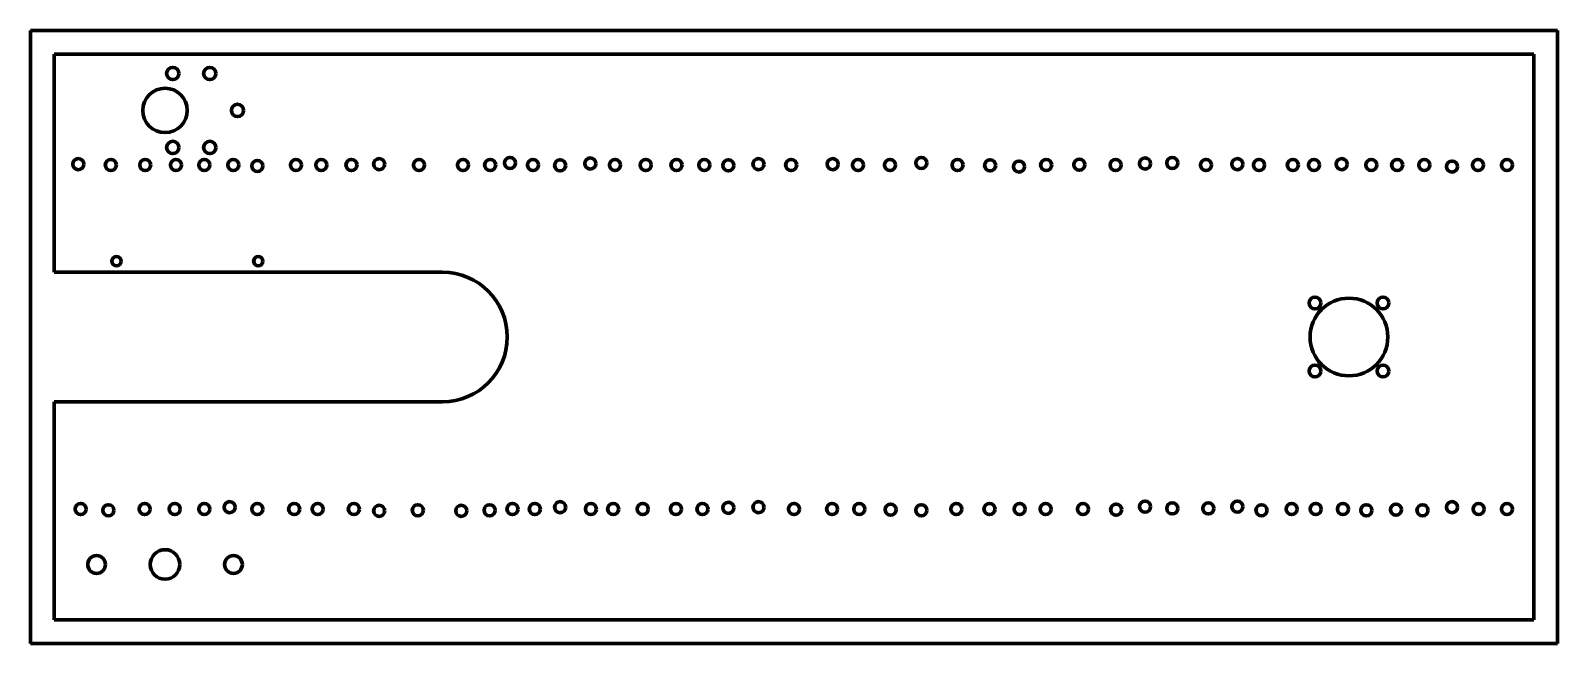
# Model space of a CAD drawing. Header units: millimetres. Extents: x 4 to 417, y 75 to 241.
import ezdxf

# ---------------------------------------------------------------- set-up
doc = ezdxf.new("R2010")
doc.units = ezdxf.units.MM
doc.layers.add('1', color=7, linetype='Continuous', true_color=0xffffff)

msp = doc.modelspace()

# ---------------------------------------------------------------- linework, layer by layer
at = {"layer": '1', "color": 8, "linetype": 'Continuous', "lineweight": 70}
for p, q in [((3.848452, 74.977233), (3.848452, 240.677233)), ((416.548452, 240.677233), (3.848452, 240.677233)), ((416.548452, 240.677233), (416.548452, 74.977233)), ((3.848452, 74.977233), (416.548452, 74.977233))]:
    msp.add_line(p, q, dxfattribs=at)
at = {"layer": '1', "color": 155, "linetype": 'Continuous', "lineweight": 70}
for p, q in [((410.198452, 234.327233), (10.198452, 234.327233)), ((10.198452, 234.327233), (10.198452, 175.327233)), ((410.198452, 81.327233), (410.198452, 234.327233)), ((10.198452, 175.327233), (115.198452, 175.327233)), ((115.198452, 140.327233), (10.198452, 140.327233)), ((10.198452, 140.327233), (10.198452, 81.327233)), ((10.198452, 81.327233), (410.198452, 81.327233))]:
    msp.add_line(p, q, dxfattribs=at)
for centre, radius in [((42.291183, 229.077233), 1.65), ((52.291183, 229.077233), 1.65), ((40.198452, 219.077233), 6), ((59.791183, 219.077233), 1.65), ((42.291183, 209.077233), 1.65), ((52.291183, 209.077233), 1.65), ((133.458512, 204.884462), 1.5), ((244.623917, 204.884462), 1.5), ((312.431553, 204.884462), 1.5), ((16.751138, 204.558464), 1.5), ((25.553091, 204.327233), 1.5), ((34.844041, 204.327233), 1.5), ((43.156996, 204.327233), 1.5), ((50.817955, 204.327233), 1.5), ((58.641913, 204.327233), 1.5), ((65.161878, 204.069466), 1.5), ((75.593822, 204.327233), 1.5), ((82.439786, 204.327233), 1.5), ((90.589742, 204.327233), 1.5), ((98.087702, 204.558464), 1.5), ((108.845644, 204.327233), 1.5), ((120.74458, 204.327233), 1.5), ((128.079541, 204.327233), 1.5), ((139.652479, 204.327233), 1.5), ((146.98744, 204.232466), 1.5), ((155.137396, 204.721463), 1.5), ((161.82036, 204.327233), 1.5), ((170.133316, 204.327233), 1.5), ((178.446271, 204.327233), 1.5), ((185.944231, 204.327233), 1.5), ((192.464196, 204.232466), 1.5), ((200.614152, 204.558464), 1.5), ((209.431409, 204.327233), 1.5), ((220.663045, 204.558464), 1.5), ((227.509008, 204.327233), 1.5), ((236.147962, 204.327233), 1.5), ((254.403864, 204.327233), 1.5), ((263.205817, 204.232466), 1.5), ((271.029775, 203.906467), 1.5), ((278.364736, 204.327233), 1.5), ((287.329688, 204.395465), 1.5), ((297.109635, 204.327233), 1.5), ((305.096592, 204.721463), 1.5), ((321.559504, 204.327233), 1.5), ((330.035459, 204.558464), 1.5), ((335.903427, 204.327233), 1.5), ((345.031378, 204.327233), 1.5), ((350.736348, 204.327233), 1.5), ((358.234308, 204.558464), 1.5), ((366.221265, 204.327233), 1.5), ((373.230227, 204.327233), 1.5), ((380.565188, 204.327233), 1.5), ((388.063148, 203.906467), 1.5), ((395.07211, 204.327233), 1.5), ((402.896068, 204.327233), 1.5), ((27.080745, 178.327233), 1.25), ((65.398452, 178.327233), 1.25), ((351.006064, 167.019621), 1.6), ((360.198452, 157.827233), 10.5), ((369.39084, 167.019621), 1.6), ((351.006064, 148.634845), 1.6), ((369.39084, 148.634845), 1.6), ((17.403134, 111.327233), 1.5), ((24.901094, 110.996965), 1.5), ((34.681042, 111.327233), 1.5), ((42.830998, 111.327233), 1.5), ((50.817955, 111.327233), 1.5), ((57.663919, 111.811961), 1.5), ((65.161878, 111.322964), 1.5), ((75.104825, 111.322964), 1.5), ((81.461791, 111.327233), 1.5), ((91.241739, 111.327233), 1.5), ((98.087702, 110.833966), 1.5), ((108.519646, 110.996965), 1.5), ((120.255583, 110.833966), 1.5), ((127.916542, 110.996965), 1.5), ((134.110509, 111.327233), 1.5), ((140.141477, 111.327233), 1.5), ((146.98744, 111.811961), 1.5), ((155.300395, 111.327233), 1.5), ((161.331363, 111.327233), 1.5), ((169.31832, 111.327233), 1.5), ((178.283272, 111.327233), 1.5), ((185.455234, 111.322964), 1.5), ((192.464196, 111.648962), 1.5), ((200.614152, 111.811961), 1.5), ((210.198452, 111.327233), 1.5), ((220.500046, 111.327233), 1.5), ((227.835007, 111.327233), 1.5), ((236.310961, 111.159964), 1.5), ((244.623917, 110.996965), 1.5), ((254.077866, 111.327233), 1.5), ((263.042818, 111.327233), 1.5), ((271.192774, 111.327233), 1.5), ((278.201737, 111.327233), 1.5), ((288.307682, 111.327233), 1.5), ((297.272634, 111.159964), 1.5), ((305.096592, 111.97496), 1.5), ((312.431553, 111.485963), 1.5), ((322.198452, 111.485963), 1.5), ((330.035459, 111.97496), 1.5), ((336.555424, 110.996965), 1.5), ((344.70538, 111.327233), 1.5), ((351.225345, 111.327233), 1.5), ((358.560306, 111.327233), 1.5), ((364.917272, 110.996965), 1.5), ((372.904229, 111.159964), 1.5), ((380.076191, 110.996965), 1.5), ((388.063148, 111.811961), 1.5), ((395.235109, 111.327233), 1.5), ((402.896068, 111.327233), 1.5), ((40.198452, 96.327233), 4), ((21.698452, 96.327233), 2.4), ((58.698452, 96.327233), 2.4)]:
    msp.add_circle(centre, radius, dxfattribs=at)
msp.add_arc((115.198452, 157.827233), 17.5, 270, 90, dxfattribs=at)

doc.saveas('drawing.dxf')
